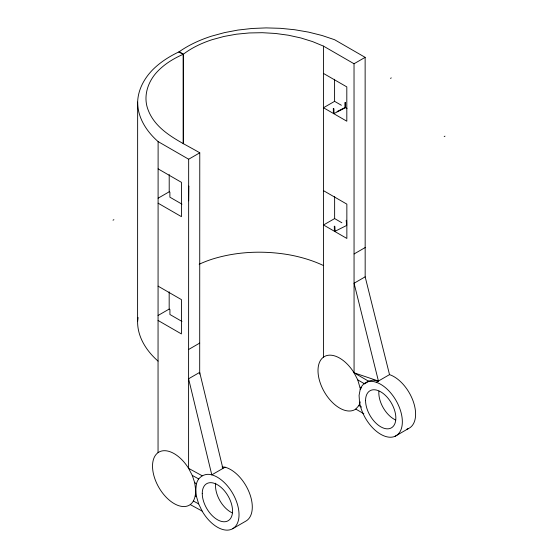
<?xml version="1.0" encoding="UTF-8"?>
<svg xmlns="http://www.w3.org/2000/svg" width="558" height="558" viewBox="0 0 558 558"><rect width="100%" height="100%" fill="white"/><g stroke="black" fill="none" stroke-linecap="round" stroke-linejoin="round"><path stroke-width="0.84" d="M360.545 389.519L357.755 379.886L354.072 372.814L354.03 63.758L323.48 46.119L312.606 41.613L300.839 37.958L288.395 35.224L275.492 33.459L262.365 32.699L249.238 32.95L236.362 34.205L223.96 36.458L212.242 39.653A92.97 53.687 0 0 0 183.275 54.272A92.97 53.659 0 0 0 157.97 70.985C148.623 80.415 143.371 94.407 147.277 107.485C154.747 131.318 180.185 141.272 199.771 152.822L188.667 159.225L188.597 378.777L211.796 474.858A30.599 17.668 60 0 1 238.294 520.754A30.599 17.668 60 0 1 202.101 511.051L190.271 504.599A30.599 17.668 60 0 1 159.721 488.899A30.599 17.668 60 0 1 158.047 452.657L158.047 361.11C146.656 351.135 137.505 337.241 137.596 321.638L137.645 102.093C138 90.18 143.804 79.194 151.853 70.65A111.753 64.498 0 0 1 178.713 51.999L179.348 51.636A111.753 64.54 0 0 1 211.67 36.117L224.442 32.629L237.917 30.069L251.888 28.486L266.152 27.9L280.507 28.319L294.729 29.741L308.623 32.134L321.973 35.475L334.584 39.716L365.134 57.348L365.169 276.831L389.526 374.627A30.599 17.668 60 0 1 413.68 402.709A30.599 17.668 60 0 1 406.956 429.123M158.047 361.11L158.116 141.593C146.719 131.618 137.554 117.717 137.645 102.093M158.081 315.472L169.172 309.076L169.179 291.827M158.102 198.195L169.207 191.792L169.207 174.549M183.254 143.734L183.275 54.272L179.348 51.636M199.694 374.111L199.771 152.822M363.83 413.729L355.753 409.063A30.599 17.668 60 0 1 325.202 393.362A30.599 17.668 60 0 1 323.521 357.113L323.48 46.119M323.48 73.44L346.811 86.902L346.818 121.205L333.782 113.686L333.747 108.664L333.349 108.433L333.349 113.434L323.494 107.743L334.591 101.34L341.384 105.26M347.02 108.51L345.569 107.673L333.782 113.686L333.747 108.664M323.521 190.676L346.853 204.137L346.86 238.447L334.814 231.493L334.744 226.45L334.34 226.227L334.34 231.221L323.535 224.986L334.633 218.576L341.873 222.761M334.591 101.34L334.591 79.264M334.633 218.576L334.633 196.5M334.744 226.45L334.814 231.493M345.158 102.442L345.193 107.464L345.569 107.673L345.535 102.651L345.158 102.442L345.158 107.436L337.039 111.558M345.535 107.652L345.535 102.651M346.595 220.48L346.664 225.523L346.595 220.48L346.218 220.27L346.595 225.481L334.744 231.451L334.34 226.227M188.66 200.817L188.806 186.079L188.66 186.511M190.271 504.599C196.723 499.543 195.223 490.838 196.5 483.688C198.02 476.874 205.135 472.765 211.796 474.858L225.062 467.199A30.599 17.668 60 0 1 249.398 492.888A30.599 17.668 60 0 1 245.959 521.06L232.693 528.719M137.596 321.638L138.098 317.516M355.753 409.063L358.94 405.52L360.28 401.893M365.371 383.465L368.433 381.114L373.1 380.124L378.429 381.037L354.072 283.241L365.169 276.831M354.03 63.758L365.134 57.348M113.016 220.187L113.888 219.685M390.481 78.364L391.284 77.904M444.189 136.619L444.984 136.159M188.625 349.482L199.722 343.079M354.107 253.946L365.204 247.536M376.259 382.286L389.526 374.627M395.155 436.244L408.414 428.586M222.077 466.9L225.062 467.199M323.521 357.113A30.599 17.668 60 0 1 354.072 372.814L378.429 381.037M178.713 52.006L183.275 54.272L183.31 143.706M202.101 475.723L188.597 468.35A30.599 17.668 60 0 0 158.047 452.657M222.893 468.448L199.694 372.374L188.597 378.777L188.597 468.35L192.273 475.423L198.662 478.91M195.335 495.985L196.5 496.62L198.662 503.895L202.101 511.051M193.459 501.056L198.662 503.895M169.172 309.076L169.932 309.495L169.925 314.496L181.971 321.45M333.747 113.658L333.349 108.433M169.207 191.792L169.89 192.182L169.89 197.183L181.971 204.158M158.116 141.593L188.667 159.225M158.109 168.872L181.455 182.347L181.448 216.664L158.102 203.189M354.072 372.814L368.433 381.114M158.088 286.149L181.427 299.625L181.42 333.935L158.074 320.466M192.273 475.423L194.721 482.719L196.493 483.737M357.755 379.886L364.758 383.939M358.94 405.52L361.591 407.054M360.196 387.175L361.605 387.998M194.721 482.719L196.5 496.62M323.521 265.573A102.965 59.455 0 0 0 288.479 254.685C263.195 250.43 236.871 251.463 212.326 259.114A92.97 53.687 0 0 0 199.178 264.262M232.24 512.865A21.42 12.367 60 0 1 215.702 483.186M395.552 419.951A21.42 12.367 60 0 1 378.91 391.123M360.154 389.658L359.073 395.441L359.54 402.213A30.599 17.668 60 0 0 392.135 437.116A30.599 17.668 60 0 0 394.074 397.366A30.599 17.668 60 0 0 360.154 389.658M202.254 493.474A21.42 12.367 60 0 0 224.972 521.737A21.42 12.367 60 0 0 224.972 491.445A21.42 12.367 60 0 0 202.254 493.474M365.567 400.56A21.42 12.367 60 0 0 388.284 428.816A21.42 12.367 60 0 0 388.284 398.531A21.42 12.367 60 0 0 365.567 400.56"/></g></svg>
